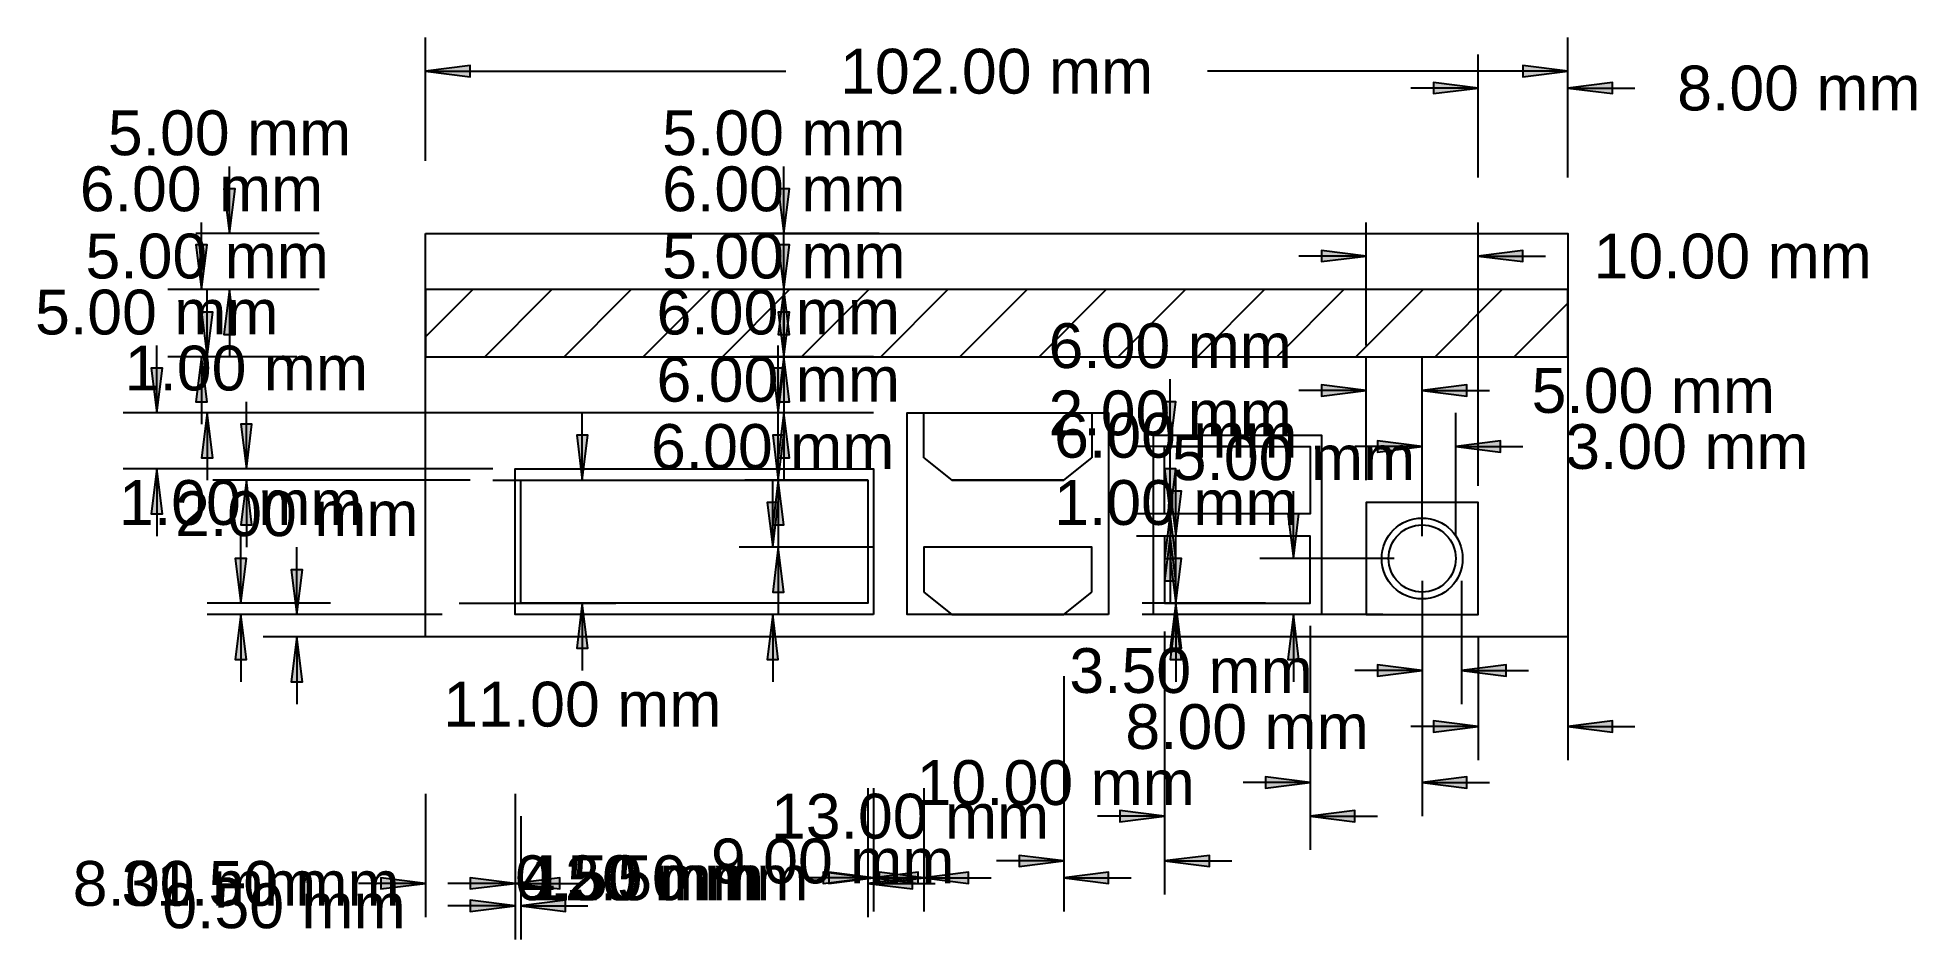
# Model space of a CAD drawing. Extents: x -2 to 166, y 156 to 236.
import ezdxf
from ezdxf.enums import TextEntityAlignment as Align

# ---------------------------------------------------------------- set-up
doc = ezdxf.new("R2010")
doc.units = 0
for name, color, linetype in [('APARATE', 3, 'Continuous'), ('BEMASSUNG', 14, 'Continuous'), ('GEHÄUSE', 7, 'Continuous'), ('LUFTAUSLASS', 2, 'Continuous')]:
    doc.layers.add(name, color=color, linetype=linetype)
doc.styles.add('ARIAL', font='arial.ttf')

# ---------------------------------------------------------------- blocks, each defined once
blk = doc.blocks.new('LONGARROW')
at = {"layer": 'APARATE', "linetype": 'Continuous'}
blk.add_hatch(color=0, dxfattribs=at).paths.add_polyline_path([(0, 0), (50.8, -6.35), (50.8, 6.35)])
at = {"layer": 'APARATE', "color": 0, "linetype": 'Continuous'}
blk.add_lwpolyline([(0, 0), (50.8, -6.35), (50.8, 6.35)], close=True, dxfattribs=at)

msp = doc.modelspace()

# ---------------------------------------------------------------- linework, layer by layer
at = {"layer": 'APARATE', "color": 7, "linetype": 'Continuous'}
msp.add_line((80, 185), (90, 185), dxfattribs=at)
at = {"layer": 'APARATE', "color": 3, "linetype": 'Continuous'}
for points in [[(94, 185), (76, 185), (76, 203), (94, 203)], [(113, 185), (98, 185), (98, 201), (113, 201)], [(73, 185), (41, 185), (41, 198), (73, 198)], [(117, 185), (127, 185), (127, 195), (117, 195)]]:
    msp.add_lwpolyline(points, close=True, dxfattribs=at)
at = {"layer": 'APARATE', "color": 7, "linetype": 'Continuous'}
for points in [[(90, 197), (80, 197)], [(80, 185), (90, 185)]]:
    msp.add_lwpolyline(points, dxfattribs=at)
at = {"layer": 'APARATE', "color": 3, "linetype": 'Continuous'}
msp.add_circle((122, 190), 3, dxfattribs=at)
at = {"layer": 'BEMASSUNG', "color": 14, "linetype": 'Continuous'}
for p, q in [((33, 225.5), (33, 236.5)), ((127, 224), (127, 235)), ((135, 224), (135, 236.5)), ((135, 224), (135, 235)), ((33, 233.5), (65.18, 233.5)), ((135, 233.5), (102.82, 233.5)), ((127, 232), (121, 232)), ((135, 232), (141, 232)), ((15.5, 219), (15.5, 225)), ((65, 219), (65, 225)), ((13, 214), (13, 220)), ((65, 214), (65, 220)), ((117, 209), (117, 220)), ((127, 196.5), (127, 220)), ((23.5, 219), (12.5, 219)), ((73.5, 219), (62, 219)), ((117, 217), (111, 217)), ((127, 217), (133, 217)), ((21, 214), (10, 214)), ((23.5, 214), (12.5, 214)), ((13.5, 208), (13.5, 214)), ((15.5, 214), (15.5, 208)), ((73, 214), (62, 214)), ((73, 214), (62, 214)), ((65, 208), (65, 214)), ((65, 214), (65, 208)), ((9, 203), (9, 209)), ((64.5, 203), (64.5, 209)), ((21.5, 208), (10, 208)), ((21.5, 208), (10.5, 208)), ((13, 208), (13, 202)), ((73, 208), (62, 208)), ((73, 208), (62, 208)), ((65, 208), (65, 202)), ((117, 197), (117, 208)), ((122, 197), (122, 208)), ((99.5, 200), (99.5, 206)), ((117, 205), (111, 205)), ((122, 205), (128, 205)), ((17, 198), (17, 204)), ((17, 203), (6, 203)), ((62, 203), (10.5, 203)), ((13.5, 203), (13.5, 197)), ((47, 197), (47, 203)), ((73, 203), (61.5, 203)), ((73, 203), (62, 203)), ((64.5, 197), (64.5, 203)), ((65, 203), (65, 197)), ((122, 192), (122, 203)), ((125, 192), (125, 203)), ((108, 200), (96.5, 200)), ((99.5, 194), (99.5, 200)), ((122, 200), (116, 200)), ((125, 200), (131, 200)), ((39, 198), (6, 198)), ((9, 198), (9, 192)), ((25, 198), (14, 198)), ((100, 192), (100, 198)), ((37, 197), (14, 197)), ((17, 197), (17, 191)), ((39, 197), (50, 197)), ((72.5, 197), (61.5, 197)), ((72.5, 197), (61.5, 197)), ((64, 191), (64, 197)), ((64.5, 197), (64.5, 191)), ((110.5, 190), (110.5, 196)), ((107.5, 194), (96.5, 194)), ((107.5, 194), (96.5, 194)), ((99.5, 194), (99.5, 188)), ((16.5, 186), (16.5, 192)), ((108, 192), (96.5, 192)), ((108, 192), (97, 192)), ((99.5, 192), (99.5, 186)), ((100, 186), (100, 192)), ((21.5, 185), (21.5, 191)), ((73, 191), (61, 191)), ((73, 191), (61.5, 191)), ((64.5, 191), (64.5, 185)), ((119.5, 190), (107.5, 190)), ((122, 188), (122, 177)), ((125.5, 188), (125.5, 177)), ((24.5, 186), (13.5, 186)), ((34.5, 185), (13.5, 185)), ((16.5, 185), (16.5, 179)), ((29.5, 185), (18.5, 185)), ((36, 186), (50, 186)), ((47, 186), (47, 180)), ((72, 185), (61, 185)), ((64, 185), (64, 179)), ((108, 186), (97, 186)), ((108, 186), (97, 186)), ((109, 185), (97, 185)), ((100, 186), (100, 180)), ((100, 185), (100, 179)), ((118.5, 185), (107.5, 185)), ((110.5, 185), (110.5, 179)), ((36, 183), (18.5, 183)), ((21.5, 183), (21.5, 177)), ((99, 183.5), (99, 160)), ((112, 184), (112, 164)), ((127, 183), (127, 172)), ((135, 183), (135, 172)), ((122, 182.5), (122, 167)), ((122, 180), (116, 180)), ((125.5, 180), (131.5, 180)), ((90, 179.5), (90, 158.5)), ((112, 178), (112, 167)), ((99, 175), (99, 164)), ((127, 175), (121, 175)), ((135, 175), (141, 175)), ((72.5, 169.5), (72.5, 158)), ((72.5, 169.5), (72.5, 158.5)), ((73, 169.5), (73, 158.5)), ((73, 169.5), (73, 158.5)), ((77.5, 169.5), (77.5, 158.5)), ((77.5, 169.5), (77.5, 158.5)), ((90, 171), (90, 160)), ((112, 170), (106, 170)), ((122, 170), (128, 170)), ((33, 169), (33, 158)), ((41, 169), (41, 158)), ((41, 169), (41, 158)), ((41, 167), (41, 156)), ((41.5, 167), (41.5, 156)), ((99, 167), (93, 167)), ((112, 167), (118, 167)), ((90, 163), (84, 163)), ((99, 163), (105, 163)), ((72.5, 161.5), (66.5, 161.5)), ((73, 161.5), (67, 161.5)), ((77.5, 161.5), (71.5, 161.5)), ((73, 161.5), (79, 161.5)), ((77.5, 161.5), (83.5, 161.5)), ((90, 161.5), (96, 161.5)), ((33, 161), (27, 161)), ((41, 161), (35, 161)), ((41, 161), (47, 161)), ((72.5, 161), (78.5, 161)), ((41, 159), (35, 159)), ((41.5, 159), (47.5, 159))]:
    msp.add_line(p, q, dxfattribs=at)
at = {"layer": 'GEHÄUSE', "color": 7, "linetype": 'Continuous'}
for p, q in [((77.5, 199), (80, 197)), ((90, 197), (92.5, 199)), ((80, 197), (90, 197)), ((77.5, 187), (80, 185)), ((90, 185), (92.5, 187))]:
    msp.add_line(p, q, dxfattribs=at)
for points in [[(33, 219), (135, 219), (135, 183), (33, 183)], [(41.5, 197), (72.5, 197), (72.5, 186), (41.5, 186)], [(99, 186), (112, 186), (112, 192), (99, 192)]]:
    msp.add_lwpolyline(points, close=True, dxfattribs=at)
for points in [[(77.5, 199), (77.5, 203), (92.5, 203), (92.5, 199)], [(99, 200), (112, 200), (112, 194), (99, 194), (99, 200)], [(92.5, 187), (92.5, 191), (77.5, 191), (77.5, 187)]]:
    msp.add_lwpolyline(points, dxfattribs=at)
msp.add_circle((122, 190), 3.61, dxfattribs=at)
at = {"layer": 'LUFTAUSLASS', "color": 2, "linetype": 'Continuous'}
for p, q in [((33, 209.78), (37.22, 214)), ((38.29, 208), (44.29, 214)), ((45.37, 208), (51.37, 214)), ((52.44, 208), (58.44, 214)), ((59.51, 208), (65.51, 214)), ((66.58, 208), (72.58, 214)), ((73.65, 208), (79.65, 214)), ((80.72, 208), (86.72, 214)), ((87.79, 208), (93.79, 214)), ((94.86, 208), (100.86, 214)), ((101.93, 208), (107.93, 214)), ((109.01, 208), (115.01, 214)), ((116.08, 208), (122.08, 214)), ((123.15, 208), (129.15, 214)), ((130.22, 208), (135, 212.78))]:
    msp.add_line(p, q, dxfattribs=at)
msp.add_lwpolyline([(33, 208), (135, 208), (135, 214), (33, 214)], close=True, dxfattribs=at)

# ---------------------------------------------------------------- block references
at = {"layer": 'BEMASSUNG', "color": 14, "linetype": 'Continuous', "xscale": 0.078740157480315, "yscale": 0.078740157480315}
for p in [(33, 233.5), (135, 232), (127, 217), (122, 205), (125, 200), (125.5, 180), (135, 175), (122, 170), (112, 167), (99, 163), (41, 161), (72.5, 161), (73, 161.5), (77.5, 161.5), (90, 161.5), (41.5, 159)]:
    msp.add_blockref('LONGARROW', p, dxfattribs=at)
for p, rotation in [((135, 233.5), 180), ((127, 232), 180), ((15.5, 219), 90.00000000000006), ((65, 219), 90.00000000000006), ((13, 214), 90.00000000000006), ((65, 214), 90.00000000000006), ((117, 217), 180), ((15.5, 214), 270), ((65, 214), 270), ((13.5, 208), 90.00000000000006), ((65, 208), 90.00000000000006), ((9, 203), 90.00000000000006), ((13, 208), 270), ((64.5, 203), 90.00000000000006), ((65, 208), 270), ((117, 205), 180), ((99.5, 200), 90.00000000000006), ((13.5, 203), 270), ((17, 198), 90.00000000000006), ((65, 203), 270), ((47, 197), 90.00000000000007), ((64.5, 197), 90.00000000000006), ((122, 200), 180), ((9, 198), 270), ((99.5, 194), 90.00000000000006), ((17, 197), 270), ((64.5, 197), 270), ((64, 191), 90.00000000000006), ((100, 192), 90.00000000000006), ((99.5, 194), 270), ((110.5, 190), 90.00000000000006), ((99.5, 192), 270), ((16.5, 186), 90.00000000000006), ((64.5, 191), 270), ((100, 186), 90.00000000000006), ((21.5, 185), 90.00000000000006), ((16.5, 185), 270), ((47, 186), 270), ((64, 185), 270), ((100, 186), 270), ((100, 185), 270), ((110.5, 185), 270), ((21.5, 183), 270), ((122, 180), 180), ((127, 175), 180), ((112, 170), 180), ((99, 167), 180), ((90, 163), 180), ((33, 161), 180), ((41, 161), 180), ((72.5, 161.5), 180), ((73, 161.5), 180), ((77.5, 161.5), 180), ((41, 159), 180)]:
    msp.add_blockref('LONGARROW', p, dxfattribs=dict(at, rotation=rotation))

# ---------------------------------------------------------------- texts
at = {"layer": 'BEMASSUNG', "color": 14, "linetype": 'Continuous', "style": 'ARIAL'}
for s, p in [('102.00 mm', (84, 233.5)), ('8.00 mm', (155.64, 232)), ('5.00 mm', (15.5, 228)), ('5.00 mm', (65, 228)), ('6.00 mm', (13, 223)), ('6.00 mm', (65, 223)), ('5.00 mm', (13.5, 217)), ('5.00 mm', (65, 217)), ('10.00 mm', (149.73, 217)), ('5.00 mm', (9, 212)), ('6.00 mm', (64.5, 212)), ('6.00 mm', (99.5, 209)), ('1.00 mm', (17, 207)), ('6.00 mm', (64.5, 206)), ('5.00 mm', (142.64, 205)), ('2.00 mm', (99.5, 203)), ('6.00 mm', (100, 201)), ('6.00 mm', (64, 200)), ('3.00 mm', (145.64, 200)), ('5.00 mm', (110.5, 199)), ('1.00 mm', (16.5, 195)), ('1.00 mm', (100, 195)), ('2.00 mm', (21.5, 194)), ('3.50 mm', (101.36, 180)), ('11.00 mm', (47, 177)), ('8.00 mm', (106.36, 175)), ('10.00 mm', (89.27, 170)), ('13.00 mm', (76.27, 167)), ('9.00 mm', (69.36, 163)), ('8.00 mm', (12.36, 161)), ('31.50 mm', (18.27, 161)), ('0.50 mm', (51.86, 161.5)), ('4.50 mm', (52.36, 161.5)), ('12.50 mm', (54.77, 161.5)), ('0.50 mm', (20.36, 159))]:
    msp.add_text(s, height=4, dxfattribs=at).set_placement(p, align=Align.MIDDLE_CENTER)

doc.saveas('drawing.dxf')
